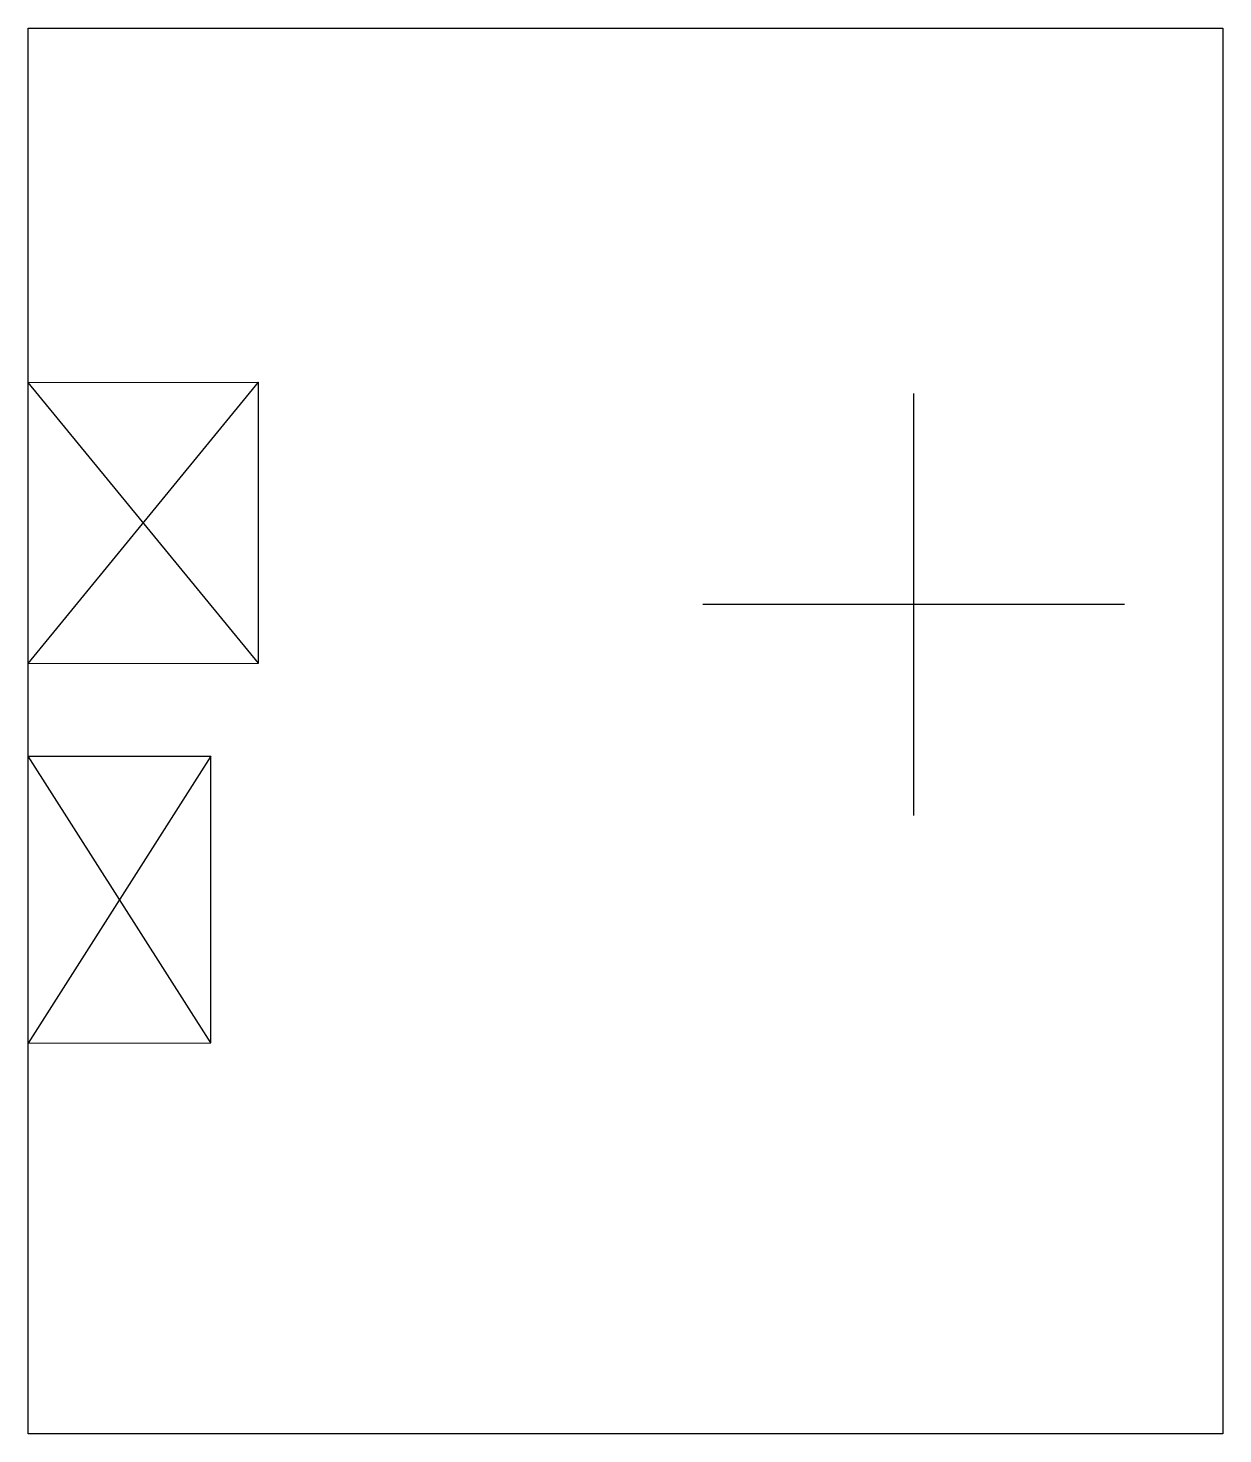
# Model space of a CAD drawing. Header units: millimetres. Extents: x 0 to 42.5, y 0 to 50.
import ezdxf

# ---------------------------------------------------------------- set-up
doc = ezdxf.new("R2010")
doc.units = ezdxf.units.MM
doc.header["$LTSCALE"] = 6
doc.header["$MEASUREMENT"] = 0
doc.layers.add('Osy', color=6, linetype='CONTINUOUS')
doc.layers.add('Prestavniky', color=96, linetype='CONTINUOUS')

msp = doc.modelspace()

# ---------------------------------------------------------------- linework, layer by layer
at = {"layer": 'Osy'}
for p, q in [((31.5, 37), (31.5, 22)), ((39, 29.5), (24, 29.5))]:
    msp.add_line(p, q, dxfattribs=at)
at = {"layer": 'Prestavniky'}
for p, q in [((0, 37.4), (8.2, 37.411)), ((0, 27.4), (8.2, 37.411)), ((8.2, 27.411), (0, 37.4)), ((8.2, 27.411), (8.2, 37.411)), ((0, 27.4), (8.2, 27.411)), ((0, 24.1), (6.5, 24.109)), ((6.5, 24.109), (0, 13.9)), ((6.5, 13.909), (0, 24.1)), ((6.5, 13.909), (6.5, 24.109)), ((0, 13.9), (6.5, 13.909))]:
    msp.add_line(p, q, dxfattribs=at)
at = {"layer": 'Prestavniky', "color": 84}
msp.add_lwpolyline([(0, 50), (42.5, 50), (42.5, 0), (0, 0)], close=True, dxfattribs=at)

doc.saveas('drawing.dxf')
